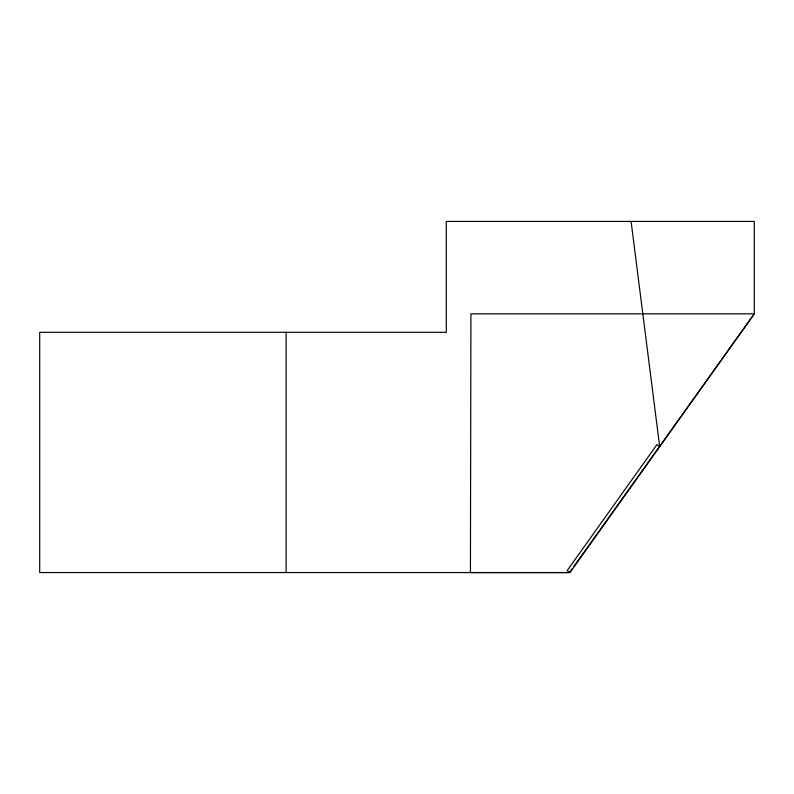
<?xml version="1.0" encoding="UTF-8"?>
<svg xmlns="http://www.w3.org/2000/svg" width="794" height="794" viewBox="0 0 794 794"><rect width="100%" height="100%" fill="white"/><g stroke="black" fill="none" stroke-linecap="round" stroke-linejoin="round"><path stroke-width="1.19" d="M569.963 572.563L754.3 313.829L754.3 221.427L446.288 221.427L446.288 332.309L39.7 332.309L39.7 572.563L569.963 572.563L567.184 570.588L656.906 444.65L659.685 446.625L631.091 221.427M572.375 568.534L569.487 572.563L470.435 572.573L470.921 313.838L754.3 313.829L573.784 566.549M286.118 332.309L286.118 572.563"/></g></svg>
